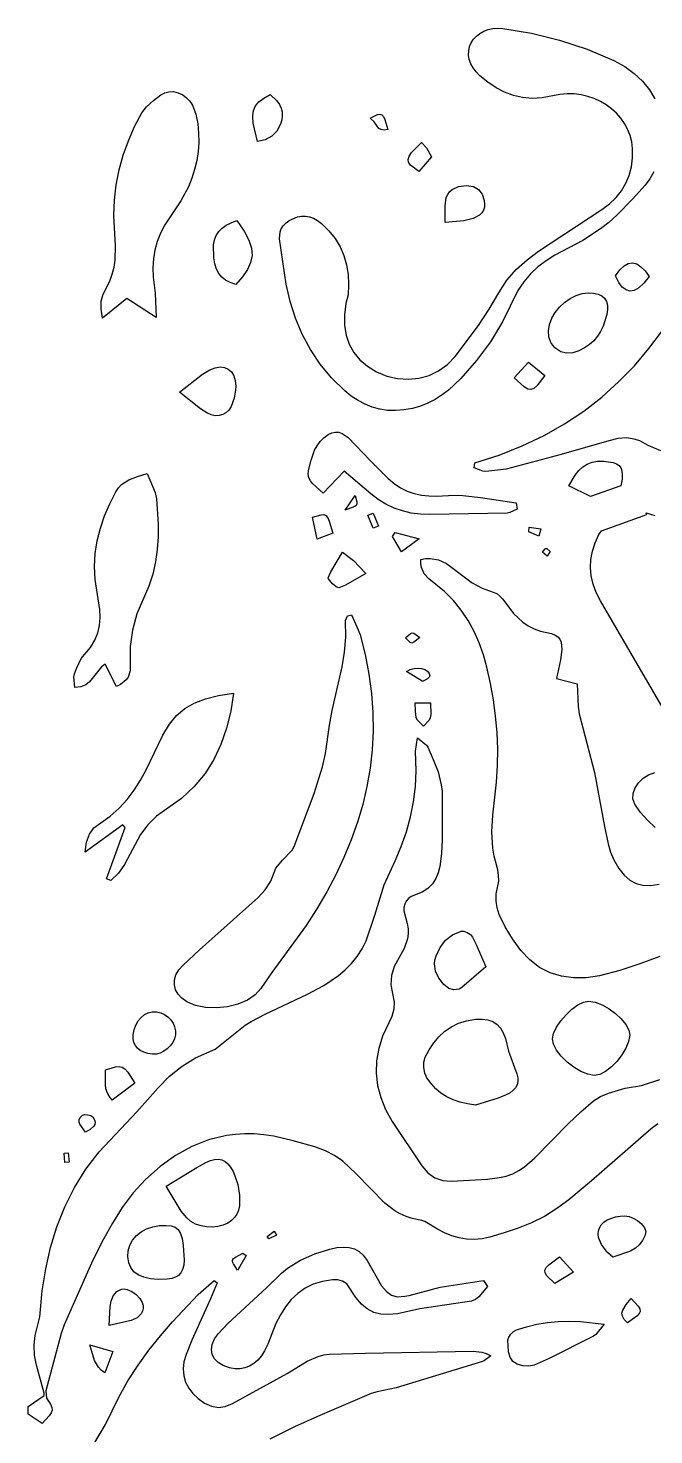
# Model space of a CAD drawing. Header units: centimetres. Extents: x -3.3 to 24.3, y 4.5 to 22.4.
# Drawn here: x -3.3 to -0.43, y 11.76 to 18.21 of the extents above; entities that cross this region are included whole.
import ezdxf

# ---------------------------------------------------------------- set-up
doc = ezdxf.new("R2010")
doc.units = ezdxf.units.CM
doc.layers.add('CUT', color=7, linetype='Continuous')

msp = doc.modelspace()

# ---------------------------------------------------------------- linework, layer by layer
at = {"layer": 'CUT'}
for points in [[(-0.429104, 17.552291), (-0.447351, 17.521096), (-0.468689, 17.491722), (-0.527823, 17.4268), (-0.598659, 17.353937), (-0.636432, 17.320359), (-0.674303, 17.290827), (-0.755142, 17.238155), (-0.883707, 17.170621), (-0.9236, 17.145072), (-0.960881, 17.116714), (-0.995166, 17.084883), (-1.026073, 17.048914), (-1.053219, 17.008142), (-1.12322, 16.865034), (-1.17935, 16.773312), (-1.243509, 16.686564), (-1.314595, 16.604616), (-1.370576, 16.551774), (-1.400622, 16.529043), (-1.432176, 16.509043), (-1.465345, 16.491976), (-1.500232, 16.478046), (-1.536942, 16.467456), (-1.57558, 16.460408), (-1.613999, 16.4574), (-1.650986, 16.458603), (-1.686625, 16.463916), (-1.720996, 16.473241), (-1.754181, 16.486478), (-1.786261, 16.503526), (-1.817319, 16.524285), (-1.847436, 16.548656), (-1.907889, 16.607737), (-1.960109, 16.670758), (-2.004608, 16.737494), (-2.041894, 16.807724), (-2.072478, 16.881225), (-2.09687, 16.957772), (-2.115578, 17.037145), (-2.146811, 17.245454), (-2.143595, 17.277238), (-2.138263, 17.29186), (-2.129875, 17.305479), (-2.117999, 17.317975), (-2.102205, 17.32923), (-2.064131, 17.346002), (-2.045431, 17.349653), (-2.02691, 17.34999), (-2.008538, 17.346893), (-1.99028, 17.340242), (-1.972103, 17.32992), (-1.953975, 17.315806), (-1.920075, 17.282182), (-1.891685, 17.246362), (-1.868714, 17.208416), (-1.851071, 17.168411), (-1.838665, 17.126416), (-1.831404, 17.0825), (-1.829199, 17.036731), (-1.831957, 16.989178), (-1.8419, 16.948137), (-1.848929, 16.896862), (-1.848677, 16.848522), (-1.841271, 16.803394), (-1.826839, 16.761754), (-1.805507, 16.723878), (-1.777402, 16.690044), (-1.74265, 16.660526), (-1.70138, 16.635603), (-1.653564, 16.615975), (-1.604547, 16.60456), (-1.555331, 16.601317), (-1.506913, 16.606204), (-1.460294, 16.61918), (-1.416474, 16.640204), (-1.376451, 16.669235), (-1.341227, 16.706232), (-1.234232, 16.84822), (-1.184987, 16.922113), (-1.140297, 16.998386), (-1.103167, 17.056142), (-1.059852, 17.105887), (-1.011176, 17.149488), (-0.957966, 17.188809), (-0.668439, 17.379688), (-0.633233, 17.405921), (-0.603002, 17.43478), (-0.577766, 17.466211), (-0.55755, 17.50016), (-0.542374, 17.53657), (-0.532262, 17.575387), (-0.527235, 17.616557), (-0.527316, 17.660024), (-0.531123, 17.690688), (-0.538673, 17.720092), (-0.549707, 17.748062), (-0.563968, 17.774423), (-0.581199, 17.798999), (-0.60114, 17.821617), (-0.623535, 17.842101), (-0.648126, 17.860276), (-0.674655, 17.875968), (-0.702864, 17.889002), (-0.732496, 17.899202), (-0.763293, 17.906394), (-0.794997, 17.910403), (-0.82735, 17.911055), (-0.860095, 17.908174), (-0.941173, 17.892315), (-0.987253, 17.88976), (-1.031364, 17.893529), (-1.073653, 17.903233), (-1.11427, 17.918481), (-1.153365, 17.938884), (-1.191085, 17.964052), (-1.22758, 17.993595), (-1.245038, 18.011168), (-1.258874, 18.029767), (-1.269115, 18.049081), (-1.27579, 18.068799), (-1.278927, 18.088609), (-1.278556, 18.108199), (-1.274703, 18.127258), (-1.267399, 18.145473), (-1.257053, 18.161661), (-1.243669, 18.175995), (-1.227661, 18.188257), (-1.20944, 18.198226), (-1.189419, 18.205683), (-1.168011, 18.210409), (-1.145629, 18.212184), (-1.122684, 18.210789), (-0.990973, 18.188759), (-0.861929, 18.157322), (-0.735891, 18.115711), (-0.613198, 18.063161), (-0.563241, 18.035524), (-0.519376, 18.003878), (-0.481648, 17.968501), (-0.450102, 17.929672), (-0.424783, 17.887671)], [(-0.397215, 16.273447), (-0.455919, 16.297689), (-0.49424, 16.318029), (-0.513977, 16.325523), (-0.553709, 16.331932), (-0.594212, 16.328939), (-0.635996, 16.318985), (-0.855256, 16.25598), (-1.106177, 16.189101), (-1.200796, 16.178472), (-1.214015, 16.179678), (-1.254333, 16.194099), (-1.251091, 16.217509), (-1.138804, 16.253543), (-1.032813, 16.295538), (-0.932938, 16.343318), (-0.838998, 16.396711), (-0.750813, 16.455543), (-0.668202, 16.519639), (-0.590985, 16.588826), (-0.518981, 16.662931), (-0.45201, 16.741779), (-0.389891, 16.825197)], [(-0.316645, 14.970542), (-0.673965, 15.584502), (-0.69402, 15.622807), (-0.708415, 15.660954), (-0.717247, 15.698998), (-0.720613, 15.736994), (-0.718609, 15.774997), (-0.711334, 15.813063), (-0.698883, 15.851246), (-0.681353, 15.889602), (-0.670026, 15.906314), (-0.462165, 15.980743), (-0.464332, 15.988759), (-0.42508, 15.976413)], [(-0.402295, 13.952062), (-0.493479, 13.918439), (-0.585583, 13.888468), (-0.678951, 13.864668), (-0.739526, 13.855599), (-0.7975, 13.854651), (-0.852632, 13.862071), (-0.904679, 13.878105), (-0.953397, 13.902998), (-0.998543, 13.936997), (-1.039875, 13.980349), (-1.077149, 14.033298), (-1.111226, 14.089457), (-1.13903, 14.14622), (-1.148171, 14.175878), (-1.152855, 14.206948), (-1.152119, 14.239849), (-1.141022, 14.298997), (-1.141629, 14.32461), (-1.145732, 14.350431), (-1.162087, 14.412679), (-1.168418, 14.450276), (-1.172433, 14.525454), (-1.168063, 14.600724), (-1.150868, 14.752419), (-1.146429, 14.828412), (-1.145698, 14.904195), (-1.148612, 14.979768), (-1.155108, 15.055128), (-1.165123, 15.130273), (-1.178593, 15.205201), (-1.195456, 15.279911), (-1.211471, 15.336935), (-1.230893, 15.391837), (-1.25404, 15.44442), (-1.281231, 15.494491), (-1.312783, 15.541853), (-1.349015, 15.586313), (-1.390246, 15.627676), (-1.461605, 15.685565), (-1.482433, 15.708668), (-1.495858, 15.737297), (-1.498727, 15.754385), (-1.498464, 15.773695), (-1.476659, 15.778262), (-1.455769, 15.779303), (-1.416429, 15.772219), (-1.379832, 15.755271), (-1.26204, 15.667736), (-1.216473, 15.642325), (-1.149966, 15.618844), (-1.135623, 15.606711), (-1.122628, 15.591614), (-1.073714, 15.52686), (-1.030203, 15.48654), (-1.005684, 15.470193), (-0.979, 15.456658), (-0.949909, 15.446137), (-0.898482, 15.434201), (-0.882496, 15.427581), (-0.870016, 15.418875), (-0.860843, 15.407985), (-0.854782, 15.394811), (-0.851209, 15.361224), (-0.857978, 15.313572), (-0.876315, 15.227778), (-0.780774, 15.203774), (-0.776882, 15.099928), (-0.771647, 15.065609), (-0.701584, 14.796246), (-0.656125, 14.548727), (-0.639145, 14.470349), (-0.627761, 14.432219), (-0.612408, 14.396197), (-0.589658, 14.357253), (-0.565518, 14.326461), (-0.539472, 14.303545), (-0.511004, 14.288228), (-0.479598, 14.280234), (-0.44474, 14.279285), (-0.405913, 14.285106)], [(-0.411975, 13.185726), (-0.441294, 13.162811), (-0.715301, 12.923558), (-0.819587, 12.836647), (-0.873732, 12.796211), (-0.930516, 12.760599), (-0.990202, 12.731048), (-1.052572, 12.706133), (-1.116536, 12.684724), (-1.181003, 12.665687), (-1.217358, 12.657795), (-1.253118, 12.654696), (-1.288259, 12.656113), (-1.322755, 12.661766), (-1.356582, 12.67138), (-1.389715, 12.684675), (-1.422129, 12.701375), (-1.479333, 12.736548), (-1.492933, 12.742239), (-1.537239, 12.751095), (-1.565703, 12.76), (-1.592352, 12.771842), (-1.617406, 12.786287), (-1.663605, 12.821648), (-1.794456, 12.955987), (-1.856483, 13.013414), (-1.894594, 13.040274), (-1.935807, 13.06131), (-1.985002, 13.079361), (-2.084433, 13.107056), (-2.172817, 13.12798), (-2.217954, 13.134827), (-2.262262, 13.13849), (-2.305738, 13.139042), (-2.34838, 13.136561), (-2.390184, 13.13112), (-2.471268, 13.111658), (-2.548966, 13.081257), (-2.623254, 13.040517), (-2.69411, 12.990037), (-2.761509, 12.930416), (-2.817483, 12.868769), (-2.86761, 12.800824), (-2.912882, 12.728906), (-2.954291, 12.655346), (-3.002835, 12.559404), (-3.133246, 12.263415), (-3.147521, 12.22379), (-3.218268, 11.95932), (-3.21437, 11.927151), (-3.197051, 11.898644), (-3.190933, 11.883809), (-3.189637, 11.871075), (-3.19331, 11.858918), (-3.202098, 11.845814), (-3.235597, 11.810672), (-3.299183, 11.853618), (-3.299183, 11.887466), (-3.225874, 11.938859), (-3.225909, 11.94959), (-3.261254, 12.078435), (-3.269851, 12.123935), (-3.272198, 12.169154), (-3.267713, 12.214603), (-3.246309, 12.298897), (-3.234328, 12.418782), (-3.218815, 12.520013), (-3.196741, 12.618158), (-3.167683, 12.713047), (-3.131218, 12.804506), (-3.086922, 12.892362), (-3.034372, 12.976442), (-2.973145, 13.056574), (-2.801083, 13.239843), (-2.702604, 13.350334), (-2.650248, 13.403167), (-2.593257, 13.449074), (-2.530892, 13.487436), (-2.441053, 13.528077), (-2.303831, 13.637025), (-2.27585, 13.654732), (-2.212034, 13.687635), (-2.017405, 13.78041), (-1.943765, 13.81922), (-1.875716, 13.864956), (-1.844604, 13.89121), (-1.815869, 13.920142), (-1.789837, 13.952067), (-1.766836, 13.987302), (-1.74874, 14.024096), (-1.708632, 14.142488), (-1.666658, 14.281907), (-1.616015, 14.391529), (-1.588052, 14.457931), (-1.564321, 14.52518), (-1.54522, 14.593406), (-1.53115, 14.662737), (-1.52251, 14.733302), (-1.519701, 14.805229), (-1.523045, 14.894633), (-1.513334, 14.956271), (-1.472854, 14.922792), (-1.465804, 14.912699), (-1.440946, 14.856888), (-1.419478, 14.800048), (-1.404823, 14.74115), (-1.401122, 14.71061), (-1.400408, 14.67917), (-1.400062, 14.488788), (-1.40301, 14.425602), (-1.411086, 14.36526), (-1.418681, 14.336866), (-1.429767, 14.310397), (-1.445184, 14.286407), (-1.465772, 14.265451), (-1.492372, 14.248084), (-1.542135, 14.228057), (-1.555262, 14.218531), (-1.565243, 14.206741), (-1.57212, 14.193148), (-1.575937, 14.17821), (-1.576734, 14.162387), (-1.560988, 14.10445), (-1.556689, 14.07999), (-1.556196, 14.056412), (-1.559157, 14.033587), (-1.574045, 13.989679), (-1.620583, 13.90752), (-1.633315, 13.866364), (-1.635775, 13.823539), (-1.620179, 13.743733), (-1.622282, 13.710471), (-1.631907, 13.677666), (-1.67363, 13.587291), (-1.691505, 13.530608), (-1.701291, 13.473994), (-1.702991, 13.417543), (-1.696612, 13.361346), (-1.682156, 13.305496), (-1.659629, 13.250084), (-1.629035, 13.195204), (-1.493444, 12.99223), (-1.4665, 12.960358), (-1.43461, 12.937977), (-1.398067, 12.925172), (-1.357168, 12.922031), (-1.302232, 12.924324), (-1.192515, 12.931707), (-1.138063, 12.938268), (-1.106101, 12.945288), (-1.07654, 12.9563), (-1.049039, 12.970743), (-1.023258, 12.988054), (-0.975493, 13.029037), (-0.821596, 13.186357), (-0.765047, 13.239889), (-0.7062, 13.290553), (-0.674073, 13.310654), (-0.637489, 13.325344), (-0.560359, 13.348454), (-0.485417, 13.361525), (-0.402098, 13.387919)], [(-0.423506, 14.544985), (-0.458402, 14.578135), (-0.490411, 14.613222), (-0.517068, 14.651383), (-0.52559, 14.675909), (-0.52476, 14.701419), (-0.51587, 14.726558), (-0.500215, 14.749972), (-0.479087, 14.770307), (-0.453779, 14.786209), (-0.425584, 14.796324)], [(-2.998433, 11.714955), (-2.943729, 11.805458), (-2.883387, 11.93091), (-2.841474, 12.005731), (-2.795203, 12.077305), (-2.745188, 12.146099), (-2.692043, 12.212577), (-2.636383, 12.277207), (-2.519969, 12.402784), (-2.446464, 12.466565), (-2.432297, 12.456274), (-2.463124, 12.382472), (-2.549194, 12.191994), (-2.574783, 12.127373), (-2.584424, 12.093038), (-2.587853, 12.060285), (-2.585281, 12.02924), (-2.576921, 12.00003), (-2.562982, 11.972782), (-2.543677, 11.94762), (-2.519217, 11.924671), (-2.489813, 11.904062), (-2.458079, 11.889347), (-2.426665, 11.884271), (-2.395032, 11.88875), (-2.36264, 11.9027), (-2.11115, 12.039958), (-2.018789, 12.09679), (-1.9687, 12.118192), (-1.942831, 12.125708), (-1.916936, 12.129062), (-1.752246, 12.13328), (-1.258052, 12.141467), (-1.218612, 12.1378), (-1.19842, 12.131395), (-1.177682, 12.120711), (-1.20577, 12.099747), (-1.215873, 12.095109), (-1.610579, 11.973821), (-1.697796, 11.956061), (-1.725532, 11.94713), (-1.961033, 11.84759), (-2.077265, 11.795074), (-2.191209, 11.738594)]]:
    msp.add_lwpolyline(points, dxfattribs=at)
for points in [[(-2.898437, 17.213086), (-2.906071, 17.353047), (-2.903582, 17.423615), (-2.895482, 17.49317), (-2.881957, 17.561669), (-2.863194, 17.629071), (-2.839378, 17.695333), (-2.810697, 17.760413), (-2.777336, 17.824268), (-2.756397, 17.850696), (-2.724837, 17.8801), (-2.691148, 17.905929), (-2.673002, 17.915085), (-2.653719, 17.920445), (-2.6331, 17.921043), (-2.610941, 17.915912), (-2.589994, 17.90596), (-2.57234, 17.892822), (-2.557716, 17.876959), (-2.545858, 17.85883), (-2.529393, 17.817621), (-2.520845, 17.772879), (-2.517383, 17.73003), (-2.517091, 17.687672), (-2.52, 17.645844), (-2.526144, 17.604585), (-2.535558, 17.563936), (-2.548274, 17.523934), (-2.564327, 17.48462), (-2.59838, 17.420343), (-2.671676, 17.309664), (-2.691588, 17.272125), (-2.706985, 17.233615), (-2.717985, 17.194125), (-2.724706, 17.153649), (-2.727266, 17.112176), (-2.725782, 17.069698), (-2.716713, 16.995582), (-2.712085, 16.883883), (-2.845939, 16.972323), (-2.957967, 16.880949), (-2.964736, 16.922547), (-2.963532, 16.95896), (-2.955321, 16.991355), (-2.925024, 17.051935), (-2.913274, 17.083286), (-2.90528, 17.115013), (-2.900502, 17.14718)], [(-2.241205, 17.87379), (-2.218841, 17.890797), (-2.189368, 17.907695), (-2.157934, 17.878112), (-2.14701, 17.862274), (-2.139323, 17.84571), (-2.134902, 17.828401), (-2.133776, 17.810323), (-2.135976, 17.791458), (-2.141531, 17.771784), (-2.158244, 17.739896), (-2.181824, 17.716267), (-2.211585, 17.700372), (-2.24684, 17.691688), (-2.266976, 17.776899), (-2.269345, 17.808229), (-2.266086, 17.833896), (-2.25683, 17.855286)], [(-1.690216, 17.752416), (-1.712862, 17.781586), (-1.731233, 17.79842), (-1.697557, 17.815192), (-1.686198, 17.817506), (-1.677337, 17.815058), (-1.670108, 17.807313), (-1.663643, 17.793735), (-1.649546, 17.746939), (-1.666766, 17.74416), (-1.679991, 17.746381)], [(-1.540318, 17.64114), (-1.49528, 17.686999), (-1.472858, 17.662875), (-1.448892, 17.621184), (-1.507992, 17.554031), (-1.545833, 17.584175), (-1.554762, 17.597047), (-1.556889, 17.610038), (-1.552109, 17.624339)], [(-1.211326, 17.377236), (-1.218597, 17.365248), (-1.228752, 17.354682), (-1.257627, 17.33819), (-1.30051, 17.328056), (-1.386052, 17.321148), (-1.387098, 17.396934), (-1.381428, 17.434679), (-1.374941, 17.449444), (-1.366003, 17.461876), (-1.35472, 17.471989), (-1.325539, 17.485316), (-1.28824, 17.48954), (-1.25686, 17.484848), (-1.233062, 17.471547), (-1.216555, 17.450058), (-1.207049, 17.420802), (-1.20553, 17.405106), (-1.206964, 17.390553)], [(-2.448372, 17.217921), (-2.444078, 17.24052), (-2.436327, 17.260644), (-2.425013, 17.278433), (-2.410026, 17.294022), (-2.391258, 17.307549), (-2.368601, 17.319152), (-2.341948, 17.328968), (-2.309186, 17.281079), (-2.287034, 17.239442), (-2.274954, 17.202527), (-2.272409, 17.168805), (-2.278861, 17.136743), (-2.293775, 17.104812), (-2.316613, 17.07148), (-2.346838, 17.035218), (-2.372709, 17.044445), (-2.394192, 17.055652), (-2.411614, 17.069342), (-2.425306, 17.086022), (-2.435593, 17.106194), (-2.442806, 17.130363), (-2.447271, 17.159035)], [(-0.476106, 17.041779), (-0.499114, 17.020714), (-0.520073, 17.0087), (-0.539328, 17.005472), (-0.557221, 17.010767), (-0.574097, 17.024319), (-0.590298, 17.045866), (-0.606169, 17.075141), (-0.586179, 17.10302), (-0.566359, 17.12207), (-0.546704, 17.13267), (-0.527207, 17.135198), (-0.507865, 17.130033), (-0.488671, 17.117552), (-0.469619, 17.098135), (-0.450706, 17.07216)], [(-0.856857, 16.72711), (-0.88302, 16.744915), (-0.902206, 16.769325), (-0.911759, 16.795727), (-0.913191, 16.823797), (-0.908017, 16.853209), (-0.89755, 16.881406), (-0.882016, 16.908018), (-0.862266, 16.932381), (-0.83915, 16.953828), (-0.813518, 16.971694), (-0.786219, 16.985314), (-0.758104, 16.994021), (-0.730022, 16.997151), (-0.705558, 16.995714), (-0.684974, 16.991169), (-0.668309, 16.983499), (-0.655602, 16.97269), (-0.646893, 16.958725), (-0.642221, 16.941591), (-0.641625, 16.921271), (-0.645146, 16.897749), (-0.661925, 16.844674), (-0.673775, 16.820575), (-0.688124, 16.798348), (-0.705118, 16.778177), (-0.7249, 16.760247), (-0.747614, 16.744743), (-0.773406, 16.731849), (-0.801457, 16.722768), (-0.829471, 16.720458)], [(-2.379059, 16.459946), (-2.392066, 16.447489), (-2.406851, 16.438912), (-2.42318, 16.434383), (-2.440819, 16.434067), (-2.459536, 16.438131), (-2.479096, 16.446742), (-2.508819, 16.46549), (-2.605747, 16.541644), (-2.498843, 16.624866), (-2.465281, 16.644828), (-2.440897, 16.654331), (-2.418525, 16.657794), (-2.398529, 16.655537), (-2.381269, 16.64788), (-2.367109, 16.635145), (-2.35641, 16.617653), (-2.349536, 16.595724), (-2.346848, 16.569679), (-2.347467, 16.551028), (-2.353848, 16.513731), (-2.368063, 16.476116)], [(-1.070865, 16.607921), (-1.003914, 16.679488), (-0.929547, 16.618587), (-0.965764, 16.570662), (-0.979949, 16.558274), (-0.993492, 16.553464), (-1.007874, 16.556127), (-1.024577, 16.566161)], [(-1.727861, 16.075067), (-1.849919, 16.179348), (-1.945728, 16.078533), (-1.995118, 16.123277), (-2.004711, 16.135014), (-2.011458, 16.148275), (-2.014486, 16.16371), (-2.012924, 16.181971), (-2.00167, 16.22974), (-1.985405, 16.275312), (-1.974236, 16.296338), (-1.960427, 16.315691), (-1.943514, 16.332999), (-1.923034, 16.347885), (-1.905771, 16.355922), (-1.889431, 16.359003), (-1.873935, 16.357777), (-1.859204, 16.352894), (-1.831722, 16.33475), (-1.728987, 16.226477), (-1.648611, 16.146266), (-1.620461, 16.122675), (-1.591227, 16.103456), (-1.560776, 16.088376), (-1.528973, 16.077202), (-1.495682, 16.069704), (-1.46077, 16.065649), (-1.4241, 16.064804), (-1.345588, 16.068788), (-1.305368, 16.067639), (-1.224358, 16.058974), (-1.061704, 16.034579), (-1.056541, 16.005255), (-1.090461, 15.989394), (-1.10186, 15.987278), (-1.456265, 15.980421), (-1.500114, 15.98165), (-1.542179, 15.987145), (-1.582521, 15.996806), (-1.6212, 16.010531), (-1.658277, 16.028217), (-1.69381, 16.049763)], [(-0.581586, 16.11278), (-0.719938, 16.063936), (-0.818929, 16.111786), (-0.789696, 16.161747), (-0.773328, 16.182011), (-0.755311, 16.198796), (-0.735286, 16.211852), (-0.71289, 16.220929), (-0.687764, 16.225774), (-0.659547, 16.226139), (-0.615864, 16.219738), (-0.600439, 16.213811), (-0.588873, 16.2056), (-0.580849, 16.194755), (-0.576053, 16.180926), (-0.57417, 16.163762), (-0.574884, 16.142914)], [(-2.849233, 15.222287), (-2.875227, 15.200364), (-2.893404, 15.191175), (-2.946376, 15.29464), (-2.962521, 15.281436), (-3.017547, 15.213329), (-3.035305, 15.199654), (-3.057218, 15.19019), (-3.084565, 15.186371), (-3.088889, 15.23601), (-3.086456, 15.250298), (-3.078018, 15.274453), (-3.056032, 15.320758), (-3.013578, 15.371265), (-2.993438, 15.403755), (-2.979691, 15.437312), (-2.971624, 15.471944), (-2.968525, 15.507656), (-2.969683, 15.544454), (-2.991896, 15.682544), (-2.994967, 15.742736), (-2.991641, 15.801953), (-2.982427, 15.860234), (-2.967835, 15.917618), (-2.948374, 15.974147), (-2.924552, 16.029859), (-2.89688, 16.084796), (-2.885009, 16.102934), (-2.8711, 16.117702), (-2.837824, 16.139488), (-2.798361, 16.154888), (-2.754019, 16.168634), (-2.716917, 16.082109), (-2.710505, 16.053032), (-2.702656, 15.936359), (-2.703052, 15.878368), (-2.707051, 15.82082), (-2.715196, 15.763875), (-2.728029, 15.70769), (-2.746092, 15.652427), (-2.800865, 15.52506), (-2.82097, 15.450655), (-2.830702, 15.374604), (-2.831589, 15.263619), (-2.840809, 15.234966)], [(-1.792324, 16.038752), (-1.792003, 16.029446), (-1.794626, 16.022359), (-1.800726, 16.016711), (-1.845226, 16.000606), (-1.799657, 16.06714)], [(-1.955729, 15.979762), (-1.943004, 15.980004), (-1.933233, 15.975628), (-1.925334, 15.965762), (-1.918227, 15.949534), (-1.902057, 15.894503), (-1.973969, 15.867688), (-1.994372, 15.968913)], [(-1.716793, 15.917416), (-1.740988, 15.977746), (-1.716409, 15.987292), (-1.692594, 15.926755)], [(-1.505972, 15.868784), (-1.58728, 15.809016), (-1.627793, 15.879928), (-1.615864, 15.897484)], [(-0.957582, 15.881835), (-1.00341, 15.90178), (-1.001554, 15.922754), (-0.948424, 15.914521)], [(-0.905383, 15.810297), (-0.919245, 15.789965), (-0.940396, 15.808642), (-0.928683, 15.823017), (-0.924259, 15.825349), (-0.920425, 15.824294)], [(-1.922252, 15.685039), (-1.923001, 15.689722), (-1.910503, 15.718212), (-1.8574, 15.80732), (-1.807084, 15.769426), (-1.75034, 15.710236), (-1.843002, 15.65713), (-1.873675, 15.644139), (-1.886354, 15.64842), (-1.903569, 15.662166)], [(-1.929585, 14.249759), (-1.975061, 14.172059), (-2.024367, 14.095093), (-2.181714, 13.879933), (-2.231342, 13.806473), (-2.257488, 13.776831), (-2.293652, 13.752599), (-2.337164, 13.734205), (-2.385354, 13.722074), (-2.435553, 13.716632), (-2.485091, 13.718307), (-2.531298, 13.727524), (-2.571504, 13.74471), (-2.594419, 13.76115), (-2.611665, 13.779948), (-2.623113, 13.800582), (-2.628636, 13.82253), (-2.628105, 13.845272), (-2.621395, 13.868285), (-2.608377, 13.891048), (-2.588924, 13.913039), (-2.513101, 13.983583), (-2.244489, 14.222819), (-2.212437, 14.258142), (-2.186568, 14.297933), (-2.162994, 14.357732), (-2.13195, 14.394416), (-2.088382, 14.440095), (-2.079096, 14.457065), (-1.987279, 14.700061), (-1.948513, 14.822444), (-1.934766, 14.884144), (-1.917471, 15.01448), (-1.904586, 15.081876), (-1.859666, 15.282357), (-1.848741, 15.349625), (-1.842909, 15.417618), (-1.843366, 15.493725), (-1.835233, 15.51544), (-1.816607, 15.520405), (-1.785325, 15.451713), (-1.777115, 15.428171), (-1.753592, 15.337658), (-1.735949, 15.248216), (-1.72404, 15.159823), (-1.717717, 15.072454), (-1.716836, 14.986084), (-1.721249, 14.900689), (-1.73081, 14.816246), (-1.745372, 14.73273), (-1.76479, 14.650118), (-1.788917, 14.568384), (-1.817606, 14.487506), (-1.850712, 14.407458), (-1.888087, 14.328217)], [(-1.502916, 15.415957), (-1.531573, 15.393035), (-1.539338, 15.390849), (-1.546571, 15.393432), (-1.567946, 15.414296), (-1.546014, 15.43528), (-1.538199, 15.43844), (-1.530938, 15.436875)], [(-1.49276, 15.216579), (-1.563992, 15.260734), (-1.54728, 15.26987), (-1.52949, 15.274901), (-1.511631, 15.276208), (-1.494708, 15.274171), (-1.47973, 15.269169), (-1.467704, 15.261584), (-1.459638, 15.251794), (-1.456538, 15.240181), (-1.459673, 15.233931), (-1.467656, 15.227471), (-1.488026, 15.216743)], [(-2.919792, 14.30082), (-2.939673, 14.309187), (-2.854351, 14.544907), (-2.864797, 14.556513), (-3.037153, 14.431809), (-3.032081, 14.477814), (-3.018443, 14.51451), (-2.997319, 14.543112), (-2.923175, 14.597356), (-2.88197, 14.633708), (-2.845502, 14.673467), (-2.813102, 14.716214), (-2.784101, 14.761528), (-2.757829, 14.80899), (-2.681899, 14.968585), (-2.651583, 15.018093), (-2.618365, 15.058364), (-2.580754, 15.090555), (-2.537262, 15.115825), (-2.486402, 15.135333), (-2.426683, 15.150237), (-2.356619, 15.161696), (-2.370154, 15.079109), (-2.389313, 15.000496), (-2.41484, 14.926181), (-2.447476, 14.856486), (-2.487964, 14.791735), (-2.537046, 14.732254), (-2.595467, 14.678364), (-2.710353, 14.596743), (-2.749926, 14.557053), (-2.783474, 14.511806), (-2.856541, 14.374732), (-2.88447, 14.335031)], [(-1.523187, 15.079603), (-1.523648, 15.116134), (-1.453533, 15.116134), (-1.452394, 15.06294), (-1.454888, 15.047396), (-1.4599, 15.037019), (-1.486135, 15.008904), (-1.513387, 15.037136), (-1.51893, 15.047683)], [(-1.31344, 14.069408), (-1.300439, 14.068946), (-1.285097, 14.062836), (-1.270862, 14.053154), (-1.261184, 14.041975), (-1.244171, 14.008578), (-1.200395, 13.905632), (-1.310024, 13.810322), (-1.322393, 13.803656), (-1.346628, 13.799271), (-1.370254, 13.806509), (-1.393341, 13.825004), (-1.416342, 13.853856), (-1.431074, 13.884938), (-1.435719, 13.918666), (-1.433692, 13.936652), (-1.428461, 13.955456), (-1.410027, 13.994634), (-1.384838, 14.027342), (-1.352704, 14.052594)], [(-0.666684, 13.730456), (-0.634858, 13.71289), (-0.605091, 13.691219), (-0.579069, 13.666839), (-0.558482, 13.641141), (-0.545017, 13.615521), (-0.540363, 13.591371), (-0.54506, 13.562568), (-0.557357, 13.531868), (-0.575686, 13.501047), (-0.598475, 13.471885), (-0.624153, 13.446159), (-0.651152, 13.425648), (-0.6779, 13.412131), (-0.702827, 13.407385), (-0.731954, 13.412293), (-0.763651, 13.4253), (-0.795898, 13.444642), (-0.826671, 13.468557), (-0.853949, 13.495279), (-0.875709, 13.523046), (-0.889929, 13.550092), (-0.894586, 13.574654), (-0.889136, 13.600164), (-0.875666, 13.628441), (-0.85602, 13.657547), (-0.832045, 13.685545), (-0.805585, 13.710497), (-0.778486, 13.730465), (-0.752594, 13.743513), (-0.729754, 13.747703), (-0.698878, 13.742525)], [(-2.673814, 13.687177), (-2.65824, 13.676216), (-2.645005, 13.662724), (-2.634523, 13.647205), (-2.627204, 13.630163), (-2.62346, 13.6121), (-2.623703, 13.59352), (-2.628094, 13.575716), (-2.636257, 13.558728), (-2.647549, 13.5431), (-2.661328, 13.52938), (-2.676951, 13.518112), (-2.693776, 13.509844), (-2.71116, 13.50512), (-2.728461, 13.504488), (-2.750173, 13.507872), (-2.769008, 13.51364), (-2.784883, 13.521706), (-2.797713, 13.531986), (-2.807413, 13.544396), (-2.813901, 13.55885), (-2.817091, 13.575264), (-2.8169, 13.593553), (-2.812611, 13.617008), (-2.804875, 13.638407), (-2.794126, 13.657318), (-2.780797, 13.673312), (-2.76532, 13.685957), (-2.748129, 13.694823), (-2.729657, 13.699479), (-2.710338, 13.699494), (-2.691317, 13.695104)], [(-1.358008, 13.630208), (-1.324714, 13.646564), (-1.288076, 13.658303), (-1.247972, 13.665103), (-1.217598, 13.666043), (-1.191029, 13.662372), (-1.168126, 13.654135), (-1.148754, 13.641378), (-1.132774, 13.624145), (-1.12005, 13.602483), (-1.110445, 13.576437), (-1.096899, 13.518052), (-1.057244, 13.415173), (-1.053794, 13.396455), (-1.053571, 13.379636), (-1.056755, 13.364537), (-1.063526, 13.350981), (-1.074063, 13.338789), (-1.088545, 13.327781), (-1.107151, 13.31778), (-1.143629, 13.30296), (-1.24685, 13.27097), (-1.283972, 13.276286), (-1.318387, 13.284411), (-1.350138, 13.295415), (-1.379269, 13.309366), (-1.405823, 13.326335), (-1.429842, 13.346391), (-1.451368, 13.369603), (-1.470446, 13.396041), (-1.479909, 13.417456), (-1.484805, 13.442852), (-1.484567, 13.468436), (-1.478628, 13.490415), (-1.460207, 13.525039), (-1.439058, 13.556651), (-1.415057, 13.584931), (-1.388081, 13.609557)], [(-2.809204, 13.371008), (-2.913312, 13.294023), (-2.927774, 13.311435), (-2.937178, 13.328994), (-2.942541, 13.34662), (-2.944878, 13.364232), (-2.944301, 13.432933), (-2.897959, 13.447215), (-2.881787, 13.448685), (-2.868223, 13.44543), (-2.855726, 13.436743), (-2.842752, 13.421915)], [(-3.062055, 13.183804), (-3.064925, 13.193346), (-3.064573, 13.203234), (-3.060094, 13.213586), (-3.050582, 13.224521), (-3.040904, 13.227661), (-3.026632, 13.22691), (-3.012424, 13.222982), (-3.002936, 13.216593), (-2.994976, 13.203427), (-2.99202, 13.192122), (-2.993303, 13.182381), (-2.99806, 13.173906), (-3.014926, 13.159568), (-3.036491, 13.146731)], [(-3.115288, 13.052109), (-3.110535, 13.008716), (-3.131175, 13.007135), (-3.134017, 13.050738)], [(-2.32964, 12.857975), (-2.330213, 12.809028), (-2.334932, 12.78847), (-2.342597, 12.770392), (-2.353202, 12.754695), (-2.366741, 12.741283), (-2.383207, 12.730057), (-2.404575, 12.720541), (-2.428584, 12.714402), (-2.454227, 12.711721), (-2.480499, 12.712579), (-2.506394, 12.71706), (-2.530907, 12.725243), (-2.553032, 12.737211), (-2.571764, 12.753046), (-2.597134, 12.784479), (-2.666831, 12.898332), (-2.525981, 12.984372), (-2.483628, 13.007889), (-2.463178, 13.016984), (-2.444286, 13.021969), (-2.426875, 13.022856), (-2.410867, 13.019657), (-2.396184, 13.012382), (-2.382749, 13.001044), (-2.370484, 12.985653), (-2.359311, 12.966221), (-2.350863, 12.947172), (-2.338221, 12.907026)], [(-2.832558, 12.627767), (-2.820015, 12.651365), (-2.802807, 12.67219), (-2.781417, 12.689763), (-2.756324, 12.703606), (-2.728009, 12.713241), (-2.696953, 12.71819), (-2.667147, 12.719381), (-2.643389, 12.717331), (-2.624905, 12.71113), (-2.610924, 12.699869), (-2.600671, 12.682641), (-2.593374, 12.658535), (-2.58826, 12.626644), (-2.583807, 12.559335), (-2.585781, 12.536539), (-2.590594, 12.517496), (-2.598362, 12.502034), (-2.609202, 12.489981), (-2.623232, 12.481164), (-2.640568, 12.475409), (-2.661327, 12.472545), (-2.702701, 12.47159), (-2.738664, 12.474518), (-2.769231, 12.481338), (-2.79442, 12.492061), (-2.814248, 12.506695), (-2.828731, 12.52525), (-2.837887, 12.547735), (-2.841732, 12.574161), (-2.839958, 12.601872)], [(-0.563518, 12.762635), (-0.543276, 12.759665), (-0.524872, 12.752953), (-0.505257, 12.741049), (-0.48632, 12.725559), (-0.472009, 12.708488), (-0.466273, 12.691843), (-0.470381, 12.671081), (-0.481405, 12.649764), (-0.4969, 12.630104), (-0.514421, 12.614316), (-0.537109, 12.601099), (-0.617087, 12.57309), (-0.642505, 12.594316), (-0.669878, 12.631561), (-0.683423, 12.664103), (-0.68513, 12.679087), (-0.683525, 12.693467), (-0.678656, 12.707434), (-0.670572, 12.721177), (-0.659176, 12.73342), (-0.64394, 12.743989), (-0.605731, 12.758728), (-0.584652, 12.762208)], [(-2.160398, 12.674397), (-2.194773, 12.657366), (-2.202842, 12.668293), (-2.171626, 12.692567)], [(-1.771081, 12.358253), (-1.796653, 12.388828), (-1.837986, 12.450306), (-1.856809, 12.463418), (-1.8784, 12.468985), (-1.90337, 12.46891), (-1.949662, 12.461815), (-1.991504, 12.448934), (-2.02914, 12.430598), (-2.062819, 12.40714), (-2.092784, 12.378892), (-2.119282, 12.346188), (-2.14256, 12.309358), (-2.162862, 12.268735), (-2.200252, 12.17464), (-2.214586, 12.144288), (-2.22915, 12.120641), (-2.245623, 12.100934), (-2.263833, 12.085173), (-2.28361, 12.073365), (-2.304784, 12.065517), (-2.327184, 12.061636), (-2.350639, 12.061729), (-2.374979, 12.065801), (-2.404454, 12.075906), (-2.427803, 12.089905), (-2.444802, 12.107216), (-2.455231, 12.127258), (-2.458869, 12.149451), (-2.455494, 12.173212), (-2.444885, 12.197962), (-2.42682, 12.223119), (-2.382924, 12.268623), (-2.206598, 12.432582), (-2.137995, 12.499634), (-2.109857, 12.522273), (-2.04968, 12.559916), (-1.984906, 12.588671), (-1.916264, 12.610095), (-1.882745, 12.617229), (-1.852972, 12.619982), (-1.82648, 12.618087), (-1.802808, 12.611277), (-1.781493, 12.599285), (-1.762073, 12.581846), (-1.744083, 12.558691), (-1.677975, 12.441822), (-1.656383, 12.415179), (-1.633279, 12.398862), (-1.606053, 12.392005), (-1.572093, 12.393741), (-1.551773, 12.397561), (-1.409312, 12.435837), (-1.210759, 12.466014), (-1.192572, 12.439336), (-1.232315, 12.391482), (-1.247912, 12.379727), (-1.266525, 12.372179), (-1.503545, 12.335675), (-1.605962, 12.313864), (-1.646213, 12.309859), (-1.682173, 12.311821), (-1.714518, 12.320224), (-1.743928, 12.335543)], [(-2.298808, 12.58028), (-2.327988, 12.531034), (-2.338498, 12.513299), (-2.357592, 12.542162), (-2.361581, 12.551974), (-2.361497, 12.559929), (-2.357061, 12.566941), (-2.347998, 12.573928), (-2.314883, 12.591491)], [(-0.861611, 12.575182), (-0.798589, 12.504088), (-0.884393, 12.452786), (-0.920081, 12.487992), (-0.928196, 12.50117), (-0.929496, 12.513143), (-0.923734, 12.525221), (-0.910664, 12.538714)], [(-2.799626, 12.295088), (-2.826618, 12.282332), (-2.927456, 12.260126), (-2.923134, 12.346497), (-2.918499, 12.372123), (-2.908791, 12.396416), (-2.89306, 12.416004), (-2.871786, 12.426902), (-2.85922, 12.427846), (-2.845447, 12.425123), (-2.824232, 12.415519), (-2.803808, 12.401336), (-2.786731, 12.384023), (-2.775554, 12.365028), (-2.771935, 12.351057), (-2.771758, 12.337786), (-2.77473, 12.325385), (-2.780561, 12.314023)], [(-0.492477, 12.324707), (-0.497126, 12.314167), (-0.508123, 12.302708), (-0.549928, 12.27177), (-0.565609, 12.287409), (-0.573794, 12.302098), (-0.575698, 12.316081), (-0.572535, 12.329602), (-0.555866, 12.356239), (-0.533502, 12.383965), (-0.50145, 12.348287), (-0.493982, 12.335642)], [(-1.085471, 12.220705), (-1.07279, 12.232586), (-1.059415, 12.240072), (-1.012852, 12.254445), (-0.965734, 12.265534), (-0.917804, 12.273394), (-0.8688, 12.278082), (-0.818465, 12.279652), (-0.766539, 12.27816), (-0.656876, 12.266211), (-0.696144, 12.219085), (-0.706511, 12.21134), (-0.909225, 12.108019), (-0.97844, 12.077454), (-1.0024, 12.07267), (-1.030144, 12.074567), (-1.056641, 12.082278), (-1.076861, 12.094935), (-1.089084, 12.114007), (-1.095792, 12.139096), (-1.098825, 12.193713), (-1.094976, 12.206918)], [(-2.963701, 12.054904), (-2.976996, 12.068598), (-2.9952, 12.099257), (-3.016251, 12.171475), (-2.911494, 12.141278), (-2.946744, 12.042405)]]:
    msp.add_lwpolyline(points, close=True, dxfattribs=at)

doc.saveas('drawing.dxf')
